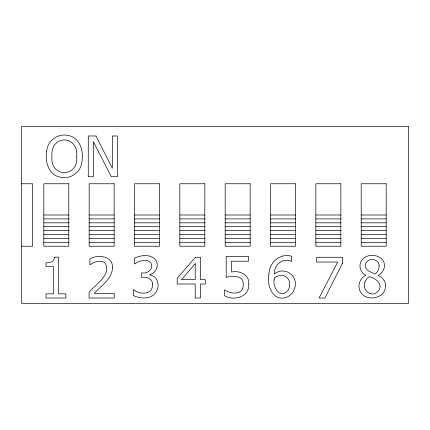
<?xml version="1.0" encoding="UTF-8"?>
<svg xmlns="http://www.w3.org/2000/svg" width="430" height="430" viewBox="0 0 430 430"><rect width="100%" height="100%" fill="white"/><g stroke="black" fill="none" stroke-linecap="round" stroke-linejoin="round"><path stroke-width="0.64" d="M21.5 183.76L32.658 183.76L32.658 246.239L21.5 246.239M43.812 215L68.805 215M89.155 215L114.144 215M134.493 215L159.487 215M179.837 215L204.825 215M225.175 215L250.163 215M270.513 215L295.507 215M315.856 215L340.845 215M361.195 215L386.188 215M43.812 218.902L68.805 218.902M89.155 218.902L114.144 218.902M134.493 218.902L159.487 218.902M179.837 218.902L204.825 218.902M225.175 218.902L250.163 218.902M270.513 218.902L295.507 218.902M315.856 218.902L340.845 218.902M361.195 218.902L386.188 218.902M43.812 222.81L68.805 222.81M89.155 222.81L114.144 222.81M134.493 222.81L159.487 222.81M179.837 222.81L204.825 222.81M225.175 222.81L250.163 222.81M270.513 222.81L295.507 222.81M315.856 222.81L340.845 222.81M361.195 222.81L386.188 222.81M43.812 226.712L68.805 226.712M89.155 226.712L114.144 226.712M134.493 226.712L159.487 226.712M179.837 226.712L204.825 226.712M225.175 226.712L250.163 226.712M270.513 226.712L295.507 226.712M315.856 226.712L340.845 226.712M361.195 226.712L386.188 226.712M43.812 230.62L68.805 230.62M89.155 230.62L114.144 230.62M134.493 230.62L159.487 230.62M179.837 230.62L204.825 230.62M225.175 230.62L250.163 230.62M270.513 230.62L295.507 230.62M315.856 230.62L340.845 230.62M361.195 230.62L386.188 230.62M43.812 234.522L68.805 234.522M89.155 234.522L114.144 234.522M134.493 234.522L159.487 234.522M179.837 234.522L204.825 234.522M225.175 234.522L250.163 234.522M270.513 234.522L295.507 234.522M315.856 234.522L340.845 234.522M361.195 234.522L386.188 234.522M43.812 238.43L68.805 238.43M89.155 238.43L114.144 238.43M134.493 238.43L159.487 238.43M179.837 238.43L204.825 238.43M225.175 238.43L250.163 238.43M270.513 238.43L295.507 238.43M315.856 238.43L340.845 238.43M361.195 238.43L386.188 238.43M43.812 242.332L68.805 242.332M89.155 242.332L114.144 242.332M134.493 242.332L159.487 242.332M179.837 242.332L204.825 242.332M225.175 242.332L250.163 242.332M270.513 242.332L295.507 242.332M315.856 242.332L340.845 242.332M361.195 242.332L386.188 242.332M274.222 279.032C272.125 287.606 280.838 300.065 288.423 289.874C293.308 279.473 284.069 271.153 274.302 277.871L274.222 279.032M268.97 274.216C265.95 286.842 274.716 304.564 289.352 295.835A12.959 12.959 0 0 0 294.082 289.745C299.904 276.995 285.353 265.294 274.302 273.985C273.76 264.939 283.015 257.161 291.594 261.456L291.594 256.232C280.097 252.732 269.024 262.671 268.97 274.216M76.701 156.369C78.959 178.02 49.703 178.004 51.944 156.369C50.138 134.461 78.507 134.504 76.701 156.369M46.628 151.543C44.887 161.744 48.762 175.252 60.383 177.225C70.826 179.778 81.404 171.769 82.022 161.083C83.753 150.892 79.835 137.503 68.263 135.504C57.84 132.918 47.305 140.895 46.628 151.543M152.5 284.681C152.972 294.937 139.503 294.953 133.676 289.718L133.295 289.718L133.295 295.491C141.018 299.339 153.392 299.56 157.106 290.142C159.793 284.106 156.945 275.748 149.737 274.915L149.737 274.534C156.348 273.222 159.6 264.488 155.203 259.322C149.817 253.802 140.798 255.275 134.413 258.091L134.413 263.864L134.746 263.864C138.933 260.919 144.792 258.946 149.597 261.564C155.574 267.03 148.259 274.501 141.61 272.808L141.61 277.35C146.479 276.614 153.193 278.624 152.5 284.681M248.787 284.192C249.556 296.91 233.952 301.296 224.519 295.679L224.519 289.906L224.901 289.906C231.281 294.663 243.896 295.152 243.229 284.16C243.665 275.189 232.2 275.614 226.191 277.404L226.191 256.42L248.54 256.42L248.54 261.209L231.469 261.209L231.469 272.045C239.499 270.131 249.766 274.727 248.787 284.192M379.115 265.831C379.212 269.067 377.669 272.136 375.041 274.012L369.295 271.443L367.596 270.25A5.837 5.837 0 0 1 365.409 265.503C365.323 257.317 379.464 257.672 379.115 265.831M385.49 285.724C385.952 299.14 364.597 302.629 359.846 290.605C357.346 284.784 360.399 277.85 365.849 275.162C360.163 272.663 358.104 265.02 361.893 260.102A11.701 11.701 0 0 1 367.354 256.178C374.331 253.539 384.651 257.264 384.479 265.778C384.441 269.949 381.587 273.523 378.271 275.544C382.345 277.312 385.672 281.069 385.49 285.724M364.753 282.757C362.603 289.105 368.875 296.162 375.385 293.411C385.253 287.546 377.588 278.06 369.133 276.694L367.129 278.371L365.656 280.403L364.753 282.757M112.515 267.637C112.069 279.032 101.26 285.8 94.186 293.325L114.208 293.325L114.208 298.006L89.069 298.006L89.069 292.287C95.374 284.542 112.182 274.528 104.936 262.794C100.394 259.58 94.347 261.784 90.219 264.686L89.918 264.686L89.918 258.887C97.916 254.087 112.972 255.888 112.515 267.637M54.411 257.135C54.594 261.741 49.708 263.042 46.01 262.821L46.01 266.546L53.395 266.546L53.395 293.846L46.01 293.846L46.01 298.006L65.871 298.006L65.871 293.846L58.647 293.846L58.647 257.135L54.411 257.135M342.49 263.37L324.87 298.006L319.044 298.006L337.7 262.058L316.636 262.058L316.636 257.269L342.49 257.269L342.49 263.37M195.215 263.697L181.481 279.624L195.215 279.624L195.215 263.697M195.435 257.269L177.214 278.253L177.214 283.999L195.215 283.999L195.215 298.006L200.466 298.006L200.466 283.999L205.309 283.999L205.309 279.624L200.466 279.624L200.466 257.269L195.435 257.269M408.5 126.64L21.5 126.64L21.5 303.36L408.5 303.36L408.5 126.64M95.965 135.987L88.274 135.987L88.274 176.725L93.337 176.725L93.337 141.599L111.338 176.725L117.411 176.725L117.411 135.987L112.348 135.987L112.348 168.243L95.965 135.987M68.805 183.76L43.812 183.76L43.812 246.239L68.805 246.239L68.805 183.76M114.144 183.76L89.155 183.76L89.155 246.239L114.144 246.239L114.144 183.76M159.487 183.76L134.493 183.76L134.493 246.239L159.487 246.239L159.487 183.76M204.825 183.76L179.837 183.76L179.837 246.239L204.825 246.239L204.825 183.76M250.163 183.76L225.175 183.76L225.175 246.239L250.163 246.239L250.163 183.76M295.507 183.76L270.513 183.76L270.513 246.239L295.507 246.239L295.507 183.76M340.845 183.76L315.856 183.76L315.856 246.239L340.845 246.239L340.845 183.76M386.188 183.76L361.195 183.76L361.195 246.239L386.188 246.239L386.188 183.76"/></g></svg>
